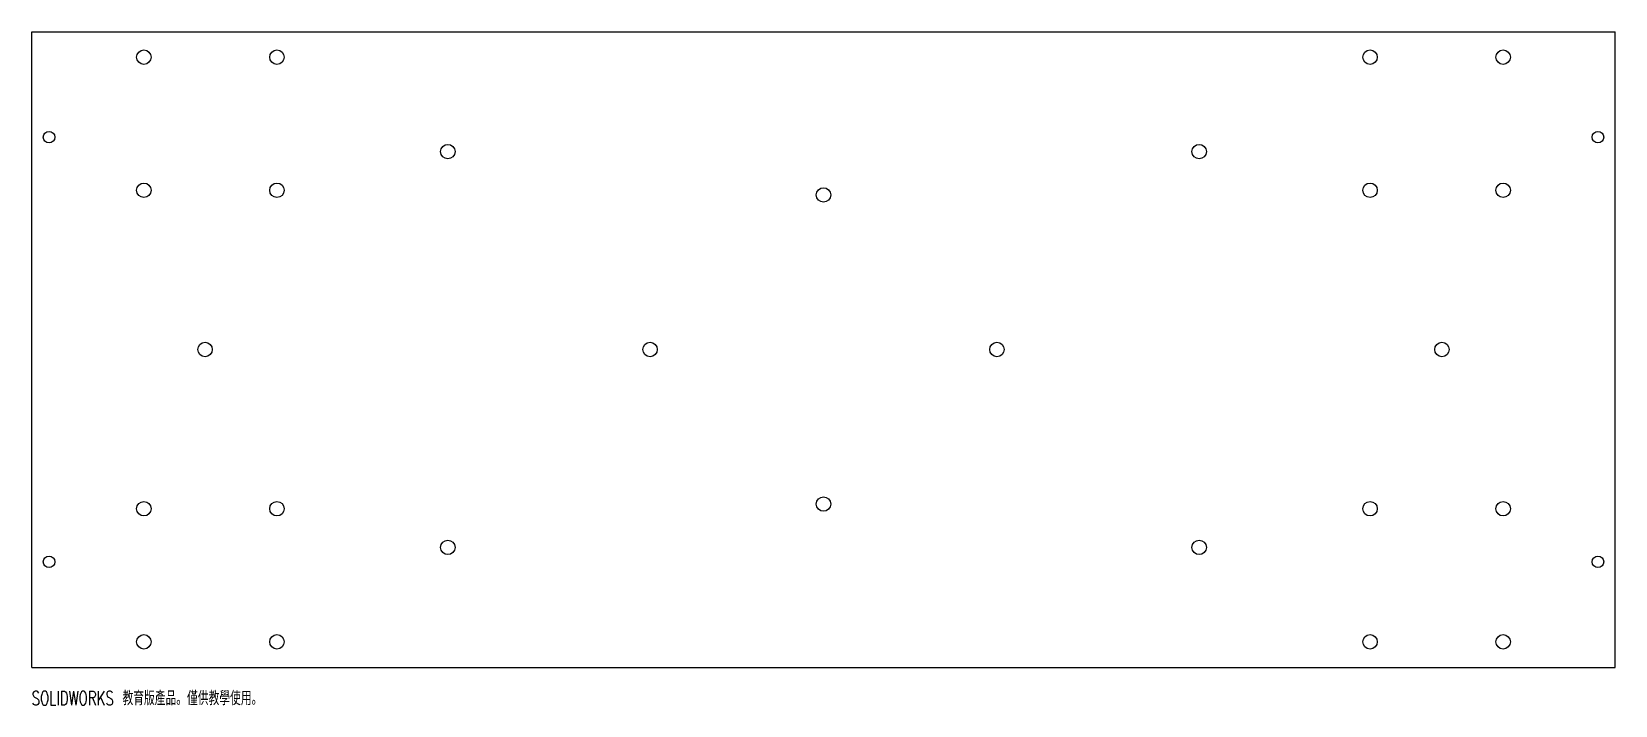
# Model space of a CAD drawing. Header units: millimetres. Extents: x -274 to 274, y -123 to 110.
import ezdxf

# ---------------------------------------------------------------- set-up
doc = ezdxf.new("R2010")
doc.units = ezdxf.units.MM
doc.styles.add('SLDTEXTSTYLE0', font='TXT', dxfattribs={"width": 0.7, "bigfont": 'bigfont'})

msp = doc.modelspace()

# ---------------------------------------------------------------- linework, layer by layer
at = {"color": 7, "linetype": 'Continuous', "lineweight": 25}
for p, q in [((-274, 110), (274, 110)), ((-274, -110), (-274, 110)), ((274, -110), (274, 110)), ((-274, -110), (274, -110))]:
    msp.add_line(p, q, dxfattribs=at)
for centre, radius in [((-235.18, 101.18), 2.5), ((-189.12, 101.18), 2.5), ((189.12, 101.18), 2.5), ((235.18, 101.18), 2.5), ((-268, 73.5), 2), ((268, 73.5), 2), ((-130, 68.5), 2.5), ((130, 68.5), 2.5), ((-235.18, 55.12), 2.5), ((-189.12, 55.12), 2.5), ((0, 53.5), 2.5), ((189.12, 55.12), 2.5), ((235.18, 55.12), 2.5), ((-214, 0), 2.5), ((-60, 0), 2.5), ((60, 0), 2.5), ((214, 0), 2.5), ((-235.18, -55.12), 2.5), ((-189.12, -55.12), 2.5), ((0, -53.5), 2.5), ((189.12, -55.12), 2.5), ((235.18, -55.12), 2.5), ((-130, -68.5), 2.5), ((130, -68.5), 2.5), ((-268, -73.5), 2), ((268, -73.5), 2), ((-235.18, -101.18), 2.5), ((-189.12, -101.18), 2.5), ((189.12, -101.18), 2.5), ((235.18, -101.18), 2.5)]:
    msp.add_circle(centre, radius, dxfattribs=at)

# ---------------------------------------------------------------- texts
at = {"color": 7, "linetype": 'Continuous', "insert": (-274, -118.27), "char_height": 4.8336, "attachment_point": 1, "style": 'SLDTEXTSTYLE0'}
msp.add_mtext('SOLIDWORKS 教育版產品。僅供教學使用。', dxfattribs=at)

doc.saveas('drawing.dxf')
